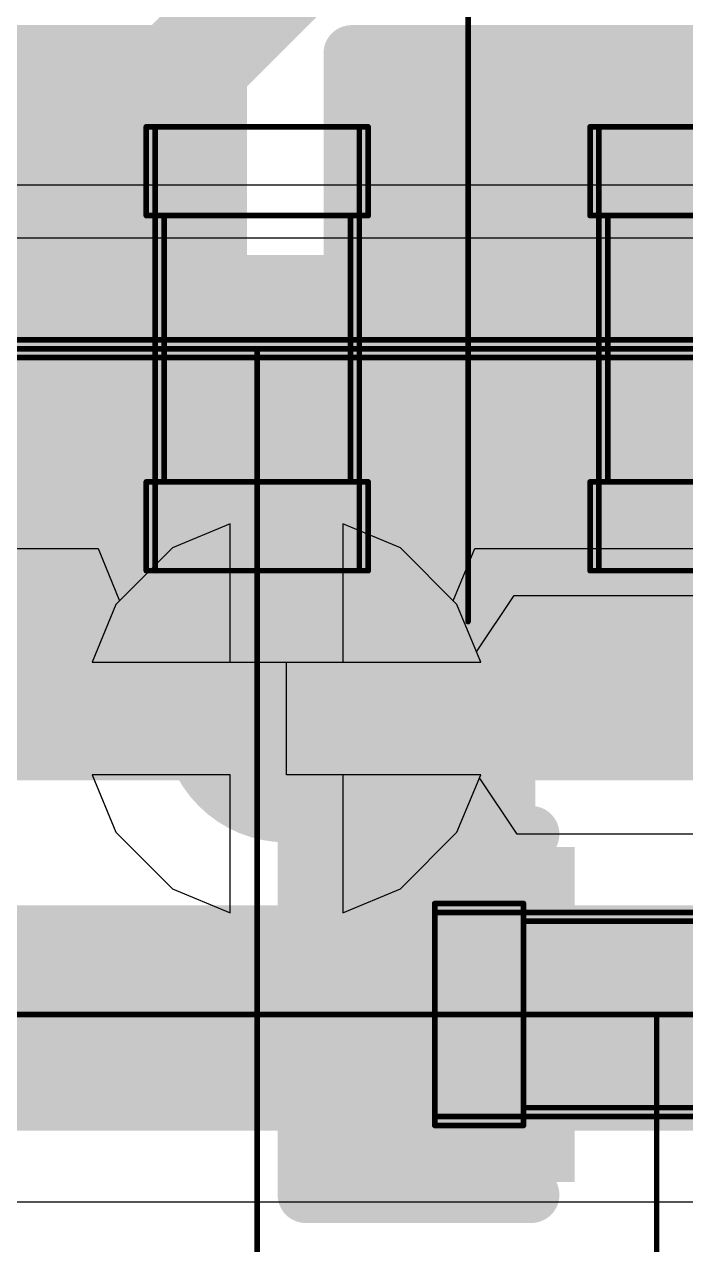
# Model space of a CAD drawing. Header units: inches. Extents: x 0 to 323, y -26 to 38.
# Drawn here: x 14.725 to 16.214, y 0.318 to 3.068 of the extents above; entities that cross this region are included whole.
import ezdxf

# ---------------------------------------------------------------- set-up
doc = ezdxf.new("R2010")
doc.units = ezdxf.units.IN
for name, color, linetype in [('Bottom Layer', 5, 'Continuous'), ('Bottom Solder', 6, 'Continuous'), ('Drill Drawing', 1, 'Continuous'), ('GND', 76, 'Continuous'), ('Mechanical 3', 76, 'Continuous'), ('Power', 16, 'Continuous'), ('Top Layer', 1, 'Continuous'), ('Top Overlay', 2, 'Continuous'), ('Top Paste', 8, 'Continuous'), ('Top Solder', 216, 'Continuous'), ('Via Holes', 16, 'Continuous')]:
    doc.layers.add(name, color=color, linetype=linetype)

# ---------------------------------------------------------------- blocks, each defined once
blk = doc.blocks.new('C___0402_13')
at = {"layer": 'Top Layer'}
for points in [[(-0.6985, -0.3175), (-0.6985, 0.3175), (-0.2413, 0.3175), (-0.2413, -0.3175)], [(0.2413, -0.3175), (0.2413, 0.3175), (0.6985, 0.3175), (0.6985, -0.3175)]]:
    blk.add_hatch(color=1, dxfattribs=at).paths.add_polyline_path(points)
at = {"layer": 'Top Paste'}
for points in [[(-0.6985, -0.3175), (-0.6985, 0.3175), (-0.2413, 0.3175), (-0.2413, -0.3175)], [(0.2413, -0.3175), (0.2413, 0.3175), (0.6985, 0.3175), (0.6985, -0.3175)]]:
    blk.add_hatch(color=8, dxfattribs=at).paths.add_polyline_path(points)
at = {"layer": 'Top Solder'}
for points in [[(-0.7585, -0.3775), (-0.7585, 0.3775), (-0.1813, 0.3775), (-0.1813, -0.3775)], [(0.1813, -0.3775), (0.1813, 0.3775), (0.7585, 0.3775), (0.7585, -0.3775)]]:
    blk.add_hatch(color=216, dxfattribs=at).paths.add_polyline_path(points)
at = {"layer": 'Top Overlay'}
for points in [[(-0.2794, 0.4064, 0.127, 0.127, 0), (-0.7874, 0.4064, 0.127, 0.127, 0)], [(-0.7874, -0.4064, 0.127, 0.127, 0), (-0.7874, 0.4064, 0.127, 0.127, 0)], [(0.7874, 0.4064, 0.127, 0.127, 0), (0.2794, 0.4064, 0.127, 0.127, 0)], [(0.7874, -0.4064, 0.127, 0.127, 0), (0.7874, 0.4064, 0.127, 0.127, 0)], [(-0.2794, -0.4064, 0.127, 0.127, 0), (-0.7874, -0.4064, 0.127, 0.127, 0)], [(0.7874, -0.4064, 0.127, 0.127, 0), (0.2794, -0.4064, 0.127, 0.127, 0)]]:
    blk.add_lwpolyline(points, format="xyseb", dxfattribs=at)
for points in [[(-0.8191, 0.4064, 0.0635, 0.0635, 1), (-0.7556, 0.4064, 0.0635, 0.0635, 1)], [(-0.8191, 0.4064, 0.0635, 0.0635, 1), (-0.7556, 0.4064, 0.0635, 0.0635, 1)], [(-0.3111, 0.4064, 0.0635, 0.0635, 1), (-0.2477, 0.4064, 0.0635, 0.0635, 1)], [(0.2477, 0.4064, 0.0635, 0.0635, 1), (0.3111, 0.4064, 0.0635, 0.0635, 1)], [(0.7556, 0.4064, 0.0635, 0.0635, 1), (0.8191, 0.4064, 0.0635, 0.0635, 1)], [(0.7556, 0.4064, 0.0635, 0.0635, 1), (0.8191, 0.4064, 0.0635, 0.0635, 1)], [(-0.8191, -0.4064, 0.0635, 0.0635, 1), (-0.7556, -0.4064, 0.0635, 0.0635, 1)], [(-0.8191, -0.4064, 0.0635, 0.0635, 1), (-0.7556, -0.4064, 0.0635, 0.0635, 1)], [(-0.3111, -0.4064, 0.0635, 0.0635, 1), (-0.2477, -0.4064, 0.0635, 0.0635, 1)], [(0.2477, -0.4064, 0.0635, 0.0635, 1), (0.3111, -0.4064, 0.0635, 0.0635, 1)], [(0.7556, -0.4064, 0.0635, 0.0635, 1), (0.8191, -0.4064, 0.0635, 0.0635, 1)], [(0.7556, -0.4064, 0.0635, 0.0635, 1), (0.8191, -0.4064, 0.0635, 0.0635, 1)]]:
    blk.add_lwpolyline(points, format="xyseb", close=True, dxfattribs=at)
blk = doc.blocks.new('C___0402_33')
at = {"layer": 'Top Layer'}
for points in [[(-0.6985, -0.3175), (-0.6985, 0.3175), (-0.2413, 0.3175), (-0.2413, -0.3175)], [(0.2413, -0.3175), (0.2413, 0.3175), (0.6985, 0.3175), (0.6985, -0.3175)]]:
    blk.add_hatch(color=1, dxfattribs=at).paths.add_polyline_path(points)
at = {"layer": 'Top Paste'}
for points in [[(-0.6985, -0.3175), (-0.6985, 0.3175), (-0.2413, 0.3175), (-0.2413, -0.3175)], [(0.2413, -0.3175), (0.2413, 0.3175), (0.6985, 0.3175), (0.6985, -0.3175)]]:
    blk.add_hatch(color=8, dxfattribs=at).paths.add_polyline_path(points)
at = {"layer": 'Top Solder'}
for points in [[(-0.7585, -0.3775), (-0.7585, 0.3775), (-0.1813, 0.3775), (-0.1813, -0.3775)], [(0.1813, -0.3775), (0.1813, 0.3775), (0.7585, 0.3775), (0.7585, -0.3775)]]:
    blk.add_hatch(color=216, dxfattribs=at).paths.add_polyline_path(points)
at = {"layer": 'Top Overlay'}
for points in [[(-0.2794, 0.4064, 0.127, 0.127, 0), (-0.7874, 0.4064, 0.127, 0.127, 0)], [(-0.7874, -0.4064, 0.127, 0.127, 0), (-0.7874, 0.4064, 0.127, 0.127, 0)], [(0.7874, 0.4064, 0.127, 0.127, 0), (0.2794, 0.4064, 0.127, 0.127, 0)], [(0.7874, -0.4064, 0.127, 0.127, 0), (0.7874, 0.4064, 0.127, 0.127, 0)], [(-0.2794, -0.4064, 0.127, 0.127, 0), (-0.7874, -0.4064, 0.127, 0.127, 0)], [(0.7874, -0.4064, 0.127, 0.127, 0), (0.2794, -0.4064, 0.127, 0.127, 0)]]:
    blk.add_lwpolyline(points, format="xyseb", dxfattribs=at)
for points in [[(-0.8191, 0.4064, 0.0635, 0.0635, 1), (-0.7556, 0.4064, 0.0635, 0.0635, 1)], [(-0.8191, 0.4064, 0.0635, 0.0635, 1), (-0.7556, 0.4064, 0.0635, 0.0635, 1)], [(-0.3111, 0.4064, 0.0635, 0.0635, 1), (-0.2477, 0.4064, 0.0635, 0.0635, 1)], [(0.2477, 0.4064, 0.0635, 0.0635, 1), (0.3111, 0.4064, 0.0635, 0.0635, 1)], [(0.7556, 0.4064, 0.0635, 0.0635, 1), (0.8191, 0.4064, 0.0635, 0.0635, 1)], [(0.7556, 0.4064, 0.0635, 0.0635, 1), (0.8191, 0.4064, 0.0635, 0.0635, 1)], [(-0.8191, -0.4064, 0.0635, 0.0635, 1), (-0.7556, -0.4064, 0.0635, 0.0635, 1)], [(-0.8191, -0.4064, 0.0635, 0.0635, 1), (-0.7556, -0.4064, 0.0635, 0.0635, 1)], [(-0.3111, -0.4064, 0.0635, 0.0635, 1), (-0.2477, -0.4064, 0.0635, 0.0635, 1)], [(0.2477, -0.4064, 0.0635, 0.0635, 1), (0.3111, -0.4064, 0.0635, 0.0635, 1)], [(0.7556, -0.4064, 0.0635, 0.0635, 1), (0.8191, -0.4064, 0.0635, 0.0635, 1)], [(0.7556, -0.4064, 0.0635, 0.0635, 1), (0.8191, -0.4064, 0.0635, 0.0635, 1)]]:
    blk.add_lwpolyline(points, format="xyseb", close=True, dxfattribs=at)
blk = doc.blocks.new('C___0402_35')
at = {"layer": 'Top Layer'}
for points in [[(-0.6985, -0.3175), (-0.6985, 0.3175), (-0.2413, 0.3175), (-0.2413, -0.3175)], [(0.2413, -0.3175), (0.2413, 0.3175), (0.6985, 0.3175), (0.6985, -0.3175)]]:
    blk.add_hatch(color=1, dxfattribs=at).paths.add_polyline_path(points)
at = {"layer": 'Top Paste'}
for points in [[(-0.6985, -0.3175), (-0.6985, 0.3175), (-0.2413, 0.3175), (-0.2413, -0.3175)], [(0.2413, -0.3175), (0.2413, 0.3175), (0.6985, 0.3175), (0.6985, -0.3175)]]:
    blk.add_hatch(color=8, dxfattribs=at).paths.add_polyline_path(points)
at = {"layer": 'Top Solder'}
for points in [[(-0.7585, -0.3775), (-0.7585, 0.3775), (-0.1813, 0.3775), (-0.1813, -0.3775)], [(0.1813, -0.3775), (0.1813, 0.3775), (0.7585, 0.3775), (0.7585, -0.3775)]]:
    blk.add_hatch(color=216, dxfattribs=at).paths.add_polyline_path(points)
at = {"layer": 'Top Overlay'}
for points in [[(-0.7874, 0.4064, 0.127, 0.127, 0), (-0.7874, -0.4064, 0.127, 0.127, 0)], [(-0.2794, 0.4064, 0.127, 0.127, 0), (-0.7874, 0.4064, 0.127, 0.127, 0)], [(0.7874, 0.4064, 0.127, 0.127, 0), (0.2794, 0.4064, 0.127, 0.127, 0)], [(0.7874, 0.4064, 0.127, 0.127, 0), (0.7874, -0.4064, 0.127, 0.127, 0)], [(-0.2794, -0.4064, 0.127, 0.127, 0), (-0.7874, -0.4064, 0.127, 0.127, 0)], [(0.7874, -0.4064, 0.127, 0.127, 0), (0.2794, -0.4064, 0.127, 0.127, 0)]]:
    blk.add_lwpolyline(points, format="xyseb", dxfattribs=at)
for points in [[(-0.8191, 0.4064, 0.0635, 0.0635, 1), (-0.7556, 0.4064, 0.0635, 0.0635, 1)], [(-0.8191, 0.4064, 0.0635, 0.0635, 1), (-0.7556, 0.4064, 0.0635, 0.0635, 1)], [(-0.3111, 0.4064, 0.0635, 0.0635, 1), (-0.2477, 0.4064, 0.0635, 0.0635, 1)], [(0.2477, 0.4064, 0.0635, 0.0635, 1), (0.3111, 0.4064, 0.0635, 0.0635, 1)], [(0.7556, 0.4064, 0.0635, 0.0635, 1), (0.8191, 0.4064, 0.0635, 0.0635, 1)], [(0.7556, 0.4064, 0.0635, 0.0635, 1), (0.8191, 0.4064, 0.0635, 0.0635, 1)], [(-0.8191, -0.4064, 0.0635, 0.0635, 1), (-0.7556, -0.4064, 0.0635, 0.0635, 1)], [(-0.8191, -0.4064, 0.0635, 0.0635, 1), (-0.7556, -0.4064, 0.0635, 0.0635, 1)], [(-0.3111, -0.4064, 0.0635, 0.0635, 1), (-0.2477, -0.4064, 0.0635, 0.0635, 1)], [(0.2477, -0.4064, 0.0635, 0.0635, 1), (0.3111, -0.4064, 0.0635, 0.0635, 1)], [(0.7556, -0.4064, 0.0635, 0.0635, 1), (0.8191, -0.4064, 0.0635, 0.0635, 1)], [(0.7556, -0.4064, 0.0635, 0.0635, 1), (0.8191, -0.4064, 0.0635, 0.0635, 1)]]:
    blk.add_lwpolyline(points, format="xyseb", close=True, dxfattribs=at)

msp = doc.modelspace()

# ---------------------------------------------------------------- hatches: boundary and pattern name
at = {"layer": 'Bottom Layer'}
h = msp.add_hatch(color=5, dxfattribs=at)
edge = h.paths.add_edge_path()
edge.add_arc((15.315, 1.504), 0.25, 0, 360)
at = {"layer": 'Bottom Solder'}
h = msp.add_hatch(color=6, dxfattribs=at)
edge = h.paths.add_edge_path()
edge.add_arc((15.315, 1.504), 0.15, 0, 360)
at = {"layer": 'GND'}
h = msp.add_hatch(color=76, dxfattribs=at)
edge = h.paths.add_edge_path()
edge.add_arc((15.315, 1.504), 0.25, 0, 360)
at = {"layer": 'Power'}
h = msp.add_hatch(color=16, dxfattribs=at)
edge = h.paths.add_edge_path()
edge.add_arc((15.315, 1.504), 0.25, 0, 360)
at = {"layer": 'Top Layer'}
for points in [[(15.5448, 2.3622), (17.3228, 2.3622), (17.3228, 2.921), (15.5448, 2.921)], [(13.2801, 1.5167), (16.1859, 1.5167), (16.1859, 2.0374), (13.2801, 2.0374)], [(13.9905, 1.504), (15.9047, 1.504), (15.9047, 2.0374), (13.9905, 2.0374)]]:
    msp.add_hatch(color=1, dxfattribs=at).paths.add_polyline_path(points)
h = msp.add_hatch(color=1, dxfattribs=at)
edge = h.paths.add_edge_path()
edge.add_arc((15.315, 1.504), 0.25, 0, 360)
at = {"layer": 'Top Solder'}
h = msp.add_hatch(color=216, dxfattribs=at)
edge = h.paths.add_edge_path()
edge.add_arc((15.315, 1.504), 0.15, 0, 360)
at = {"layer": 'Via Holes'}
h = msp.add_hatch(color=7, dxfattribs=at)
edge = h.paths.add_edge_path()
edge.add_arc((15.315, 1.504), 0.15, 0, 360)

# ---------------------------------------------------------------- linework, layer by layer
at = {"layer": 'Bottom Layer'}
for p, q in [((20.3022, 2.5857), (11.7676, 2.5857)), ((14.6672, 1.8865), (14.8906, 1.8865)), ((14.8906, 1.8865), (14.9392, 1.7692)), ((15.6908, 1.7692), (15.7394, 1.8865)), ((15.7394, 1.8865), (19.4478, 1.8865)), ((14.9308, 1.7608), (14.8771, 1.631)), ((14.9392, 1.7692), (14.9308, 1.7608)), ((15.6992, 1.7608), (15.6908, 1.7692)), ((15.7529, 1.631), (15.6992, 1.7608)), ((14.8771, 1.631), (15.7529, 1.631)), ((15.188, 1.377), (14.8771, 1.377)), ((14.8771, 1.377), (14.9308, 1.2473)), ((15.188, 1.0661), (15.188, 1.377)), ((15.7529, 1.377), (15.442, 1.377)), ((15.442, 1.377), (15.442, 1.0661)), ((15.6992, 1.2473), (15.7529, 1.377)), ((14.9308, 1.2473), (15.0583, 1.1198)), ((15.5717, 1.1198), (15.6992, 1.2473)), ((15.0583, 1.1198), (15.188, 1.0661)), ((15.442, 1.0661), (15.5717, 1.1198))]:
    msp.add_line(p, q, dxfattribs=at)
msp.add_lwpolyline([(11.5341, 2.2361, 0.381, 0.381, 0), (20.3022, 2.2361, 0.381, 0.381, 0)], format="xyseb", dxfattribs=at)
at = {"layer": 'Drill Drawing'}
for points in [[(15.569, 1.504, 0.0508, 0.0508, 1), (15.061, 1.504, 0.0508, 0.0508, 1)], [(15.0483, 1.504, 0.0254, 0.0254, 1), (15.0737, 1.504, 0.0254, 0.0254, 1)], [(15.5563, 1.504, 0.0254, 0.0254, 1), (15.5817, 1.504, 0.0254, 0.0254, 1)]]:
    msp.add_lwpolyline(points, format="xyseb", close=True, dxfattribs=at)
at = {"layer": 'GND'}
for p, q in [((15.188, 1.942), (15.0583, 1.8882)), ((15.188, 1.631), (15.188, 1.942)), ((15.5717, 1.8882), (15.442, 1.942)), ((15.442, 1.942), (15.442, 1.631)), ((15.0583, 1.8882), (14.9308, 1.7608)), ((15.6992, 1.7608), (15.5717, 1.8882)), ((14.9308, 1.7608), (14.8771, 1.631)), ((15.7529, 1.631), (15.6992, 1.7608)), ((14.8771, 1.631), (15.188, 1.631)), ((15.442, 1.631), (15.7529, 1.631)), ((15.188, 1.377), (14.8771, 1.377)), ((14.8771, 1.377), (14.9308, 1.2473)), ((15.188, 1.0661), (15.188, 1.377)), ((15.7529, 1.377), (15.442, 1.377)), ((15.442, 1.377), (15.442, 1.0661)), ((15.6992, 1.2473), (15.7529, 1.377)), ((14.9308, 1.2473), (15.0583, 1.1198)), ((15.5717, 1.1198), (15.6992, 1.2473)), ((15.0583, 1.1198), (15.188, 1.0661)), ((15.442, 1.0661), (15.5717, 1.1198))]:
    msp.add_line(p, q, dxfattribs=at)
at = {"layer": 'Mechanical 3'}
for points in [[(15.7242, 1.7221, 0.0127, 0.0127, 0), (15.7242, 9.6668, 0.0127, 0.0127, 0)], [(15.7242, 1.7221, 0.0127, 0.0127, 0), (15.7242, 9.6668, 0.0127, 0.0127, 0)], [(14.9992, 2.6368, 0.0127, 0.0127, 0), (14.9992, 2.8368, 0.0127, 0.0127, 0)], [(14.9992, 2.8368, 0.0127, 0.0127, 0), (15.0192, 2.8368, 0.0127, 0.0127, 0)], [(15.0192, 2.8368, 0.0127, 0.0127, 0), (15.4792, 2.8368, 0.0127, 0.0127, 0)], [(15.0192, 1.8368, 0.0127, 0.0127, 0), (15.0192, 2.8368, 0.0127, 0.0127, 0)], [(15.4792, 1.8368, 0.0127, 0.0127, 0), (15.4792, 2.8368, 0.0127, 0.0127, 0)], [(15.4792, 2.8368, 0.0127, 0.0127, 0), (15.4992, 2.8368, 0.0127, 0.0127, 0)], [(15.4992, 2.6368, 0.0127, 0.0127, 0), (15.4992, 2.8368, 0.0127, 0.0127, 0)], [(15.9992, 2.8368, 0.0127, 0.0127, 0), (16.0192, 2.8368, 0.0127, 0.0127, 0)], [(15.9992, 2.6368, 0.0127, 0.0127, 0), (15.9992, 2.8368, 0.0127, 0.0127, 0)], [(16.0192, 2.8368, 0.0127, 0.0127, 0), (16.4792, 2.8368, 0.0127, 0.0127, 0)], [(16.0192, 1.8368, 0.0127, 0.0127, 0), (16.0192, 2.8368, 0.0127, 0.0127, 0)], [(14.9992, 2.6368, 0.0127, 0.0127, 0), (15.0192, 2.6368, 0.0127, 0.0127, 0)], [(15.0192, 2.6368, 0.0127, 0.0127, 0), (15.4792, 2.6368, 0.0127, 0.0127, 0)], [(15.0392, 2.0368, 0.0127, 0.0127, 0), (15.0392, 2.6368, 0.0127, 0.0127, 0)], [(15.4592, 2.0368, 0.0127, 0.0127, 0), (15.4592, 2.6368, 0.0127, 0.0127, 0)], [(15.4792, 2.6368, 0.0127, 0.0127, 0), (15.4992, 2.6368, 0.0127, 0.0127, 0)], [(15.9992, 2.6368, 0.0127, 0.0127, 0), (16.0192, 2.6368, 0.0127, 0.0127, 0)], [(16.0192, 2.6368, 0.0127, 0.0127, 0), (16.4792, 2.6368, 0.0127, 0.0127, 0)], [(16.0392, 2.0368, 0.0127, 0.0127, 0), (16.0392, 2.6368, 0.0127, 0.0127, 0)], [(12.9492, 2.3368, 0.0127, 0.0127, 0), (20.8939, 2.3368, 0.0127, 0.0127, 0)], [(12.9492, 2.3368, 0.0127, 0.0127, 0), (20.8939, 2.3368, 0.0127, 0.0127, 0)], [(13.9492, 2.3568, 0.0127, 0.0127, 0), (21.8939, 2.3568, 0.0127, 0.0127, 0)], [(13.9492, 2.3568, 0.0127, 0.0127, 0), (21.8939, 2.3568, 0.0127, 0.0127, 0)], [(15.2492, -1.6356, 0.0127, 0.0127, 0), (15.2492, 2.3368, 0.0127, 0.0127, 0)], [(15.2492, -1.6356, 0.0127, 0.0127, 0), (15.2492, 2.3368, 0.0127, 0.0127, 0)], [(15.2492, 2.3368, 0.0127, 0.0127, 0), (23.1939, 2.3368, 0.0127, 0.0127, 0)], [(15.2492, 2.3368, 0.0127, 0.0127, 0), (23.1939, 2.3368, 0.0127, 0.0127, 0)], [(11.7492, 2.3168, 0.0127, 0.0127, 0), (19.6939, 2.3168, 0.0127, 0.0127, 0)], [(11.7492, 2.3168, 0.0127, 0.0127, 0), (19.6939, 2.3168, 0.0127, 0.0127, 0)], [(14.9992, 1.8368, 0.0127, 0.0127, 0), (14.9992, 2.0368, 0.0127, 0.0127, 0)], [(14.9992, 2.0368, 0.0127, 0.0127, 0), (15.0192, 2.0368, 0.0127, 0.0127, 0)], [(15.0192, 2.0368, 0.0127, 0.0127, 0), (15.4792, 2.0368, 0.0127, 0.0127, 0)], [(15.4792, 2.0368, 0.0127, 0.0127, 0), (15.4992, 2.0368, 0.0127, 0.0127, 0)], [(15.4992, 1.8368, 0.0127, 0.0127, 0), (15.4992, 2.0368, 0.0127, 0.0127, 0)], [(15.9992, 2.0368, 0.0127, 0.0127, 0), (16.0192, 2.0368, 0.0127, 0.0127, 0)], [(15.9992, 1.8368, 0.0127, 0.0127, 0), (15.9992, 2.0368, 0.0127, 0.0127, 0)], [(16.0192, 2.0368, 0.0127, 0.0127, 0), (16.4792, 2.0368, 0.0127, 0.0127, 0)], [(14.9992, 1.8368, 0.0127, 0.0127, 0), (15.0192, 1.8368, 0.0127, 0.0127, 0)], [(15.0192, 1.8368, 0.0127, 0.0127, 0), (15.4792, 1.8368, 0.0127, 0.0127, 0)], [(15.4792, 1.8368, 0.0127, 0.0127, 0), (15.4992, 1.8368, 0.0127, 0.0127, 0)], [(15.9992, 1.8368, 0.0127, 0.0127, 0), (16.0192, 1.8368, 0.0127, 0.0127, 0)], [(16.0192, 1.8368, 0.0127, 0.0127, 0), (16.4792, 1.8368, 0.0127, 0.0127, 0)], [(15.6492, 1.0868, 0.0127, 0.0127, 0), (15.8492, 1.0868, 0.0127, 0.0127, 0)], [(15.6492, 1.0668, 0.0127, 0.0127, 0), (15.6492, 1.0868, 0.0127, 0.0127, 0)], [(15.6492, 0.6068, 0.0127, 0.0127, 0), (15.6492, 1.0668, 0.0127, 0.0127, 0)], [(15.6492, 1.0668, 0.0127, 0.0127, 0), (16.6492, 1.0668, 0.0127, 0.0127, 0)], [(15.8492, 1.0668, 0.0127, 0.0127, 0), (15.8492, 1.0868, 0.0127, 0.0127, 0)], [(15.8492, 0.6068, 0.0127, 0.0127, 0), (15.8492, 1.0668, 0.0127, 0.0127, 0)], [(15.8492, 1.0468, 0.0127, 0.0127, 0), (16.4492, 1.0468, 0.0127, 0.0127, 0)], [(12.1768, 0.8368, 0.0127, 0.0127, 0), (16.1492, 0.8368, 0.0127, 0.0127, 0)], [(12.1768, 0.8368, 0.0127, 0.0127, 0), (16.1492, 0.8368, 0.0127, 0.0127, 0)], [(13.7492, 0.8368, 0.0127, 0.0127, 0), (17.7216, 0.8368, 0.0127, 0.0127, 0)], [(13.7492, 0.8368, 0.0127, 0.0127, 0), (17.7216, 0.8368, 0.0127, 0.0127, 0)], [(16.1492, -7.1079, 0.0127, 0.0127, 0), (16.1492, 0.8368, 0.0127, 0.0127, 0)], [(16.1492, -7.1079, 0.0127, 0.0127, 0), (16.1492, 0.8368, 0.0127, 0.0127, 0)], [(15.8492, 0.6268, 0.0127, 0.0127, 0), (16.4492, 0.6268, 0.0127, 0.0127, 0)], [(15.6492, 0.6068, 0.0127, 0.0127, 0), (16.6492, 0.6068, 0.0127, 0.0127, 0)], [(15.6492, 0.5868, 0.0127, 0.0127, 0), (15.6492, 0.6068, 0.0127, 0.0127, 0)], [(15.8492, 0.5868, 0.0127, 0.0127, 0), (15.8492, 0.6068, 0.0127, 0.0127, 0)], [(15.6492, 0.5868, 0.0127, 0.0127, 0), (15.8492, 0.5868, 0.0127, 0.0127, 0)]]:
    msp.add_lwpolyline(points, format="xyseb", dxfattribs=at)
for points in [[(14.996, 2.8368, 0.00635, 0.00635, 1), (15.0024, 2.8368, 0.00635, 0.00635, 1)], [(14.996, 2.8368, 0.00635, 0.00635, 1), (15.0024, 2.8368, 0.00635, 0.00635, 1)], [(15.016, 2.8368, 0.00635, 0.00635, 1), (15.0224, 2.8368, 0.00635, 0.00635, 1)], [(15.016, 2.8368, 0.00635, 0.00635, 1), (15.0224, 2.8368, 0.00635, 0.00635, 1)], [(15.016, 2.8368, 0.00635, 0.00635, 1), (15.0224, 2.8368, 0.00635, 0.00635, 1)], [(15.476, 2.8368, 0.00635, 0.00635, 1), (15.4824, 2.8368, 0.00635, 0.00635, 1)], [(15.476, 2.8368, 0.00635, 0.00635, 1), (15.4824, 2.8368, 0.00635, 0.00635, 1)], [(15.476, 2.8368, 0.00635, 0.00635, 1), (15.4824, 2.8368, 0.00635, 0.00635, 1)], [(15.496, 2.8368, 0.00635, 0.00635, 1), (15.5024, 2.8368, 0.00635, 0.00635, 1)], [(15.496, 2.8368, 0.00635, 0.00635, 1), (15.5024, 2.8368, 0.00635, 0.00635, 1)], [(15.996, 2.8368, 0.00635, 0.00635, 1), (16.0024, 2.8368, 0.00635, 0.00635, 1)], [(15.996, 2.8368, 0.00635, 0.00635, 1), (16.0024, 2.8368, 0.00635, 0.00635, 1)], [(16.016, 2.8368, 0.00635, 0.00635, 1), (16.0224, 2.8368, 0.00635, 0.00635, 1)], [(16.016, 2.8368, 0.00635, 0.00635, 1), (16.0224, 2.8368, 0.00635, 0.00635, 1)], [(16.016, 2.8368, 0.00635, 0.00635, 1), (16.0224, 2.8368, 0.00635, 0.00635, 1)], [(14.996, 2.6368, 0.00635, 0.00635, 1), (15.0024, 2.6368, 0.00635, 0.00635, 1)], [(14.996, 2.6368, 0.00635, 0.00635, 1), (15.0024, 2.6368, 0.00635, 0.00635, 1)], [(15.016, 2.6368, 0.00635, 0.00635, 1), (15.0224, 2.6368, 0.00635, 0.00635, 1)], [(15.016, 2.6368, 0.00635, 0.00635, 1), (15.0224, 2.6368, 0.00635, 0.00635, 1)], [(15.036, 2.6368, 0.00635, 0.00635, 1), (15.0424, 2.6368, 0.00635, 0.00635, 1)], [(15.456, 2.6368, 0.00635, 0.00635, 1), (15.4624, 2.6368, 0.00635, 0.00635, 1)], [(15.476, 2.6368, 0.00635, 0.00635, 1), (15.4824, 2.6368, 0.00635, 0.00635, 1)], [(15.476, 2.6368, 0.00635, 0.00635, 1), (15.4824, 2.6368, 0.00635, 0.00635, 1)], [(15.496, 2.6368, 0.00635, 0.00635, 1), (15.5024, 2.6368, 0.00635, 0.00635, 1)], [(15.496, 2.6368, 0.00635, 0.00635, 1), (15.5024, 2.6368, 0.00635, 0.00635, 1)], [(15.996, 2.6368, 0.00635, 0.00635, 1), (16.0024, 2.6368, 0.00635, 0.00635, 1)], [(15.996, 2.6368, 0.00635, 0.00635, 1), (16.0024, 2.6368, 0.00635, 0.00635, 1)], [(16.016, 2.6368, 0.00635, 0.00635, 1), (16.0224, 2.6368, 0.00635, 0.00635, 1)], [(16.016, 2.6368, 0.00635, 0.00635, 1), (16.0224, 2.6368, 0.00635, 0.00635, 1)], [(16.036, 2.6368, 0.00635, 0.00635, 1), (16.0424, 2.6368, 0.00635, 0.00635, 1)], [(15.246, 2.3368, 0.00635, 0.00635, 1), (15.2524, 2.3368, 0.00635, 0.00635, 1)], [(15.246, 2.3368, 0.00635, 0.00635, 1), (15.2524, 2.3368, 0.00635, 0.00635, 1)], [(15.246, 2.3368, 0.00635, 0.00635, 1), (15.2524, 2.3368, 0.00635, 0.00635, 1)], [(15.246, 2.3368, 0.00635, 0.00635, 1), (15.2524, 2.3368, 0.00635, 0.00635, 1)], [(15.2524, 2.3368, 0.00635, 0.00635, 1), (15.246, 2.3368, 0.00635, 0.00635, 1)], [(15.2524, 2.3368, 0.00635, 0.00635, 1), (15.246, 2.3368, 0.00635, 0.00635, 1)], [(15.2444, 2.3368, 0.00317, 0.00317, 1), (15.2476, 2.3368, 0.00317, 0.00317, 1)], [(15.2444, 2.3368, 0.00317, 0.00317, 1), (15.2476, 2.3368, 0.00317, 0.00317, 1)], [(15.2508, 2.3368, 0.00317, 0.00317, 1), (15.254, 2.3368, 0.00317, 0.00317, 1)], [(15.2508, 2.3368, 0.00317, 0.00317, 1), (15.254, 2.3368, 0.00317, 0.00317, 1)], [(14.996, 2.0368, 0.00635, 0.00635, 1), (15.0024, 2.0368, 0.00635, 0.00635, 1)], [(14.996, 2.0368, 0.00635, 0.00635, 1), (15.0024, 2.0368, 0.00635, 0.00635, 1)], [(15.016, 2.0368, 0.00635, 0.00635, 1), (15.0224, 2.0368, 0.00635, 0.00635, 1)], [(15.016, 2.0368, 0.00635, 0.00635, 1), (15.0224, 2.0368, 0.00635, 0.00635, 1)], [(15.036, 2.0368, 0.00635, 0.00635, 1), (15.0424, 2.0368, 0.00635, 0.00635, 1)], [(15.456, 2.0368, 0.00635, 0.00635, 1), (15.4624, 2.0368, 0.00635, 0.00635, 1)], [(15.476, 2.0368, 0.00635, 0.00635, 1), (15.4824, 2.0368, 0.00635, 0.00635, 1)], [(15.476, 2.0368, 0.00635, 0.00635, 1), (15.4824, 2.0368, 0.00635, 0.00635, 1)], [(15.496, 2.0368, 0.00635, 0.00635, 1), (15.5024, 2.0368, 0.00635, 0.00635, 1)], [(15.496, 2.0368, 0.00635, 0.00635, 1), (15.5024, 2.0368, 0.00635, 0.00635, 1)], [(15.996, 2.0368, 0.00635, 0.00635, 1), (16.0024, 2.0368, 0.00635, 0.00635, 1)], [(15.996, 2.0368, 0.00635, 0.00635, 1), (16.0024, 2.0368, 0.00635, 0.00635, 1)], [(16.016, 2.0368, 0.00635, 0.00635, 1), (16.0224, 2.0368, 0.00635, 0.00635, 1)], [(16.016, 2.0368, 0.00635, 0.00635, 1), (16.0224, 2.0368, 0.00635, 0.00635, 1)], [(16.036, 2.0368, 0.00635, 0.00635, 1), (16.0424, 2.0368, 0.00635, 0.00635, 1)], [(14.996, 1.8368, 0.00635, 0.00635, 1), (15.0024, 1.8368, 0.00635, 0.00635, 1)], [(14.996, 1.8368, 0.00635, 0.00635, 1), (15.0024, 1.8368, 0.00635, 0.00635, 1)], [(15.016, 1.8368, 0.00635, 0.00635, 1), (15.0224, 1.8368, 0.00635, 0.00635, 1)], [(15.016, 1.8368, 0.00635, 0.00635, 1), (15.0224, 1.8368, 0.00635, 0.00635, 1)], [(15.016, 1.8368, 0.00635, 0.00635, 1), (15.0224, 1.8368, 0.00635, 0.00635, 1)], [(15.476, 1.8368, 0.00635, 0.00635, 1), (15.4824, 1.8368, 0.00635, 0.00635, 1)], [(15.476, 1.8368, 0.00635, 0.00635, 1), (15.4824, 1.8368, 0.00635, 0.00635, 1)], [(15.476, 1.8368, 0.00635, 0.00635, 1), (15.4824, 1.8368, 0.00635, 0.00635, 1)], [(15.496, 1.8368, 0.00635, 0.00635, 1), (15.5024, 1.8368, 0.00635, 0.00635, 1)], [(15.496, 1.8368, 0.00635, 0.00635, 1), (15.5024, 1.8368, 0.00635, 0.00635, 1)], [(15.996, 1.8368, 0.00635, 0.00635, 1), (16.0024, 1.8368, 0.00635, 0.00635, 1)], [(15.996, 1.8368, 0.00635, 0.00635, 1), (16.0024, 1.8368, 0.00635, 0.00635, 1)], [(16.016, 1.8368, 0.00635, 0.00635, 1), (16.0224, 1.8368, 0.00635, 0.00635, 1)], [(16.016, 1.8368, 0.00635, 0.00635, 1), (16.0224, 1.8368, 0.00635, 0.00635, 1)], [(16.016, 1.8368, 0.00635, 0.00635, 1), (16.0224, 1.8368, 0.00635, 0.00635, 1)], [(15.721, 1.7221, 0.00635, 0.00635, 1), (15.7274, 1.7221, 0.00635, 0.00635, 1)], [(15.721, 1.7221, 0.00635, 0.00635, 1), (15.7274, 1.7221, 0.00635, 0.00635, 1)], [(15.646, 1.0868, 0.00635, 0.00635, 1), (15.6524, 1.0868, 0.00635, 0.00635, 1)], [(15.646, 1.0868, 0.00635, 0.00635, 1), (15.6524, 1.0868, 0.00635, 0.00635, 1)], [(15.646, 1.0668, 0.00635, 0.00635, 1), (15.6524, 1.0668, 0.00635, 0.00635, 1)], [(15.646, 1.0668, 0.00635, 0.00635, 1), (15.6524, 1.0668, 0.00635, 0.00635, 1)], [(15.646, 1.0668, 0.00635, 0.00635, 1), (15.6524, 1.0668, 0.00635, 0.00635, 1)], [(15.846, 1.0868, 0.00635, 0.00635, 1), (15.8524, 1.0868, 0.00635, 0.00635, 1)], [(15.846, 1.0868, 0.00635, 0.00635, 1), (15.8524, 1.0868, 0.00635, 0.00635, 1)], [(15.846, 1.0668, 0.00635, 0.00635, 1), (15.8524, 1.0668, 0.00635, 0.00635, 1)], [(15.846, 1.0668, 0.00635, 0.00635, 1), (15.8524, 1.0668, 0.00635, 0.00635, 1)], [(15.846, 1.0468, 0.00635, 0.00635, 1), (15.8524, 1.0468, 0.00635, 0.00635, 1)], [(16.146, 0.8368, 0.00635, 0.00635, 1), (16.1524, 0.8368, 0.00635, 0.00635, 1)], [(16.146, 0.8368, 0.00635, 0.00635, 1), (16.1524, 0.8368, 0.00635, 0.00635, 1)], [(16.146, 0.8368, 0.00635, 0.00635, 1), (16.1524, 0.8368, 0.00635, 0.00635, 1)], [(16.146, 0.8368, 0.00635, 0.00635, 1), (16.1524, 0.8368, 0.00635, 0.00635, 1)], [(16.1524, 0.8368, 0.00635, 0.00635, 1), (16.146, 0.8368, 0.00635, 0.00635, 1)], [(16.1524, 0.8368, 0.00635, 0.00635, 1), (16.146, 0.8368, 0.00635, 0.00635, 1)], [(16.1444, 0.8368, 0.00317, 0.00317, 1), (16.1476, 0.8368, 0.00317, 0.00317, 1)], [(16.1444, 0.8368, 0.00317, 0.00317, 1), (16.1476, 0.8368, 0.00317, 0.00317, 1)], [(16.1508, 0.8368, 0.00317, 0.00317, 1), (16.154, 0.8368, 0.00317, 0.00317, 1)], [(16.1508, 0.8368, 0.00317, 0.00317, 1), (16.154, 0.8368, 0.00317, 0.00317, 1)], [(15.846, 0.6268, 0.00635, 0.00635, 1), (15.8524, 0.6268, 0.00635, 0.00635, 1)], [(15.646, 0.6068, 0.00635, 0.00635, 1), (15.6524, 0.6068, 0.00635, 0.00635, 1)], [(15.646, 0.6068, 0.00635, 0.00635, 1), (15.6524, 0.6068, 0.00635, 0.00635, 1)], [(15.646, 0.6068, 0.00635, 0.00635, 1), (15.6524, 0.6068, 0.00635, 0.00635, 1)], [(15.846, 0.6068, 0.00635, 0.00635, 1), (15.8524, 0.6068, 0.00635, 0.00635, 1)], [(15.846, 0.6068, 0.00635, 0.00635, 1), (15.8524, 0.6068, 0.00635, 0.00635, 1)], [(15.646, 0.5868, 0.00635, 0.00635, 1), (15.6524, 0.5868, 0.00635, 0.00635, 1)], [(15.646, 0.5868, 0.00635, 0.00635, 1), (15.6524, 0.5868, 0.00635, 0.00635, 1)], [(15.846, 0.5868, 0.00635, 0.00635, 1), (15.8524, 0.5868, 0.00635, 0.00635, 1)], [(15.846, 0.5868, 0.00635, 0.00635, 1), (15.8524, 0.5868, 0.00635, 0.00635, 1)]]:
    msp.add_lwpolyline(points, format="xyseb", close=True, dxfattribs=at)
at = {"layer": 'Power'}
for p, q in [((19.2566, 2.7054), (11.9174, 2.7054)), ((15.7434, 1.654), (15.8283, 1.781)), ((15.8283, 1.781), (19.37, 1.781)), ((15.7529, 1.631), (15.7434, 1.654)), ((15.315, 1.377), (15.315, 1.631)), ((15.315, 1.631), (15.7529, 1.631)), ((15.7529, 1.377), (15.315, 1.377)), ((15.7501, 1.3701), (15.7529, 1.377)), ((15.8349, 1.2431), (15.7501, 1.3701)), ((17.5055, 1.2431), (15.8349, 1.2431)), ((12.1549, 0.4144), (17.4332, 0.4144))]:
    msp.add_line(p, q, dxfattribs=at)
for points in [[(11.8127, 2.4438, 0.2083, 0.2083, 0), (17.5409, 2.4438, 0.2083, 0.2083, 0)], [(11.9965, 2.0426, 0.2083, 0.2083, 0), (23.5257, 2.0426, 0.2083, 0.2083, 0)], [(12.1549, 0.8287, 0.508, 0.508, 0), (17.5055, 0.8287, 0.508, 0.508, 0)]]:
    msp.add_lwpolyline(points, format="xyseb", dxfattribs=at)
at = {"layer": 'Top Layer'}
for points in [[(14.8705, 2.7486, 0.25, 0.25, 0), (15.917, 3.7951, 0.25, 0.25, 0)], [(15.8684, 2.6851, 0.4, 0.4, 0), (15.8756, 2.6779, 0.4, 0.4, 0)], [(15.6761, 1.7167, 0.4, 0.4, 0), (15.7047, 1.7453, 0.4, 0.4, 0)], [(15.7047, 1.7453, 0.4, 0.4, 0), (15.8684, 1.7453, 0.4, 0.4, 0)], [(15.6761, 0.84, 0.4, 0.4, 0), (15.6761, 1.7167, 0.4, 0.4, 0)], [(15.6745, 0.8384, 0.4, 0.4, 0), (15.6761, 0.84, 0.4, 0.4, 0)], [(15.6745, 0.8384, 0.4, 0.4, 0), (15.6761, 0.8368, 0.4, 0.4, 0)]]:
    msp.add_lwpolyline(points, format="xyseb", dxfattribs=at)
for points in [[(14.808, 2.7486, 0.125, 0.125, 1), (14.933, 2.7486, 0.125, 0.125, 1)], [(15.7684, 2.6851, 0.2, 0.2, 1), (15.9684, 2.6851, 0.2, 0.2, 1)], [(15.7756, 2.6779, 0.2, 0.2, 1), (15.9756, 2.6779, 0.2, 0.2, 1)], [(15.6047, 1.7453, 0.2, 0.2, 1), (15.8047, 1.7453, 0.2, 0.2, 1)], [(15.6047, 1.7453, 0.2, 0.2, 1), (15.8047, 1.7453, 0.2, 0.2, 1)], [(15.7684, 1.7453, 0.2, 0.2, 1), (15.9684, 1.7453, 0.2, 0.2, 1)], [(15.5761, 1.7167, 0.2, 0.2, 1), (15.7761, 1.7167, 0.2, 0.2, 1)], [(15.5761, 1.7167, 0.2, 0.2, 1), (15.7761, 1.7167, 0.2, 0.2, 1)], [(15.5745, 0.8384, 0.2, 0.2, 1), (15.7745, 0.8384, 0.2, 0.2, 1)], [(15.5745, 0.8384, 0.2, 0.2, 1), (15.7745, 0.8384, 0.2, 0.2, 1)], [(15.5761, 0.84, 0.2, 0.2, 1), (15.7761, 0.84, 0.2, 0.2, 1)], [(15.5761, 0.84, 0.2, 0.2, 1), (15.7761, 0.84, 0.2, 0.2, 1)], [(15.5761, 0.8368, 0.2, 0.2, 1), (15.7761, 0.8368, 0.2, 0.2, 1)]]:
    msp.add_lwpolyline(points, format="xyseb", close=True, dxfattribs=at)

# ---------------------------------------------------------------- block references
for name, p, rotation in [('C___0402_13', (14.7562, 2.2152), 270), ('C___0402_33', (15.8684, 2.2152), 270), ('C___0402_35', (16.146, 0.8368), 180)]:
    msp.add_blockref(name, p, dxfattribs=dict(rotation=rotation))

doc.saveas('drawing.dxf')
